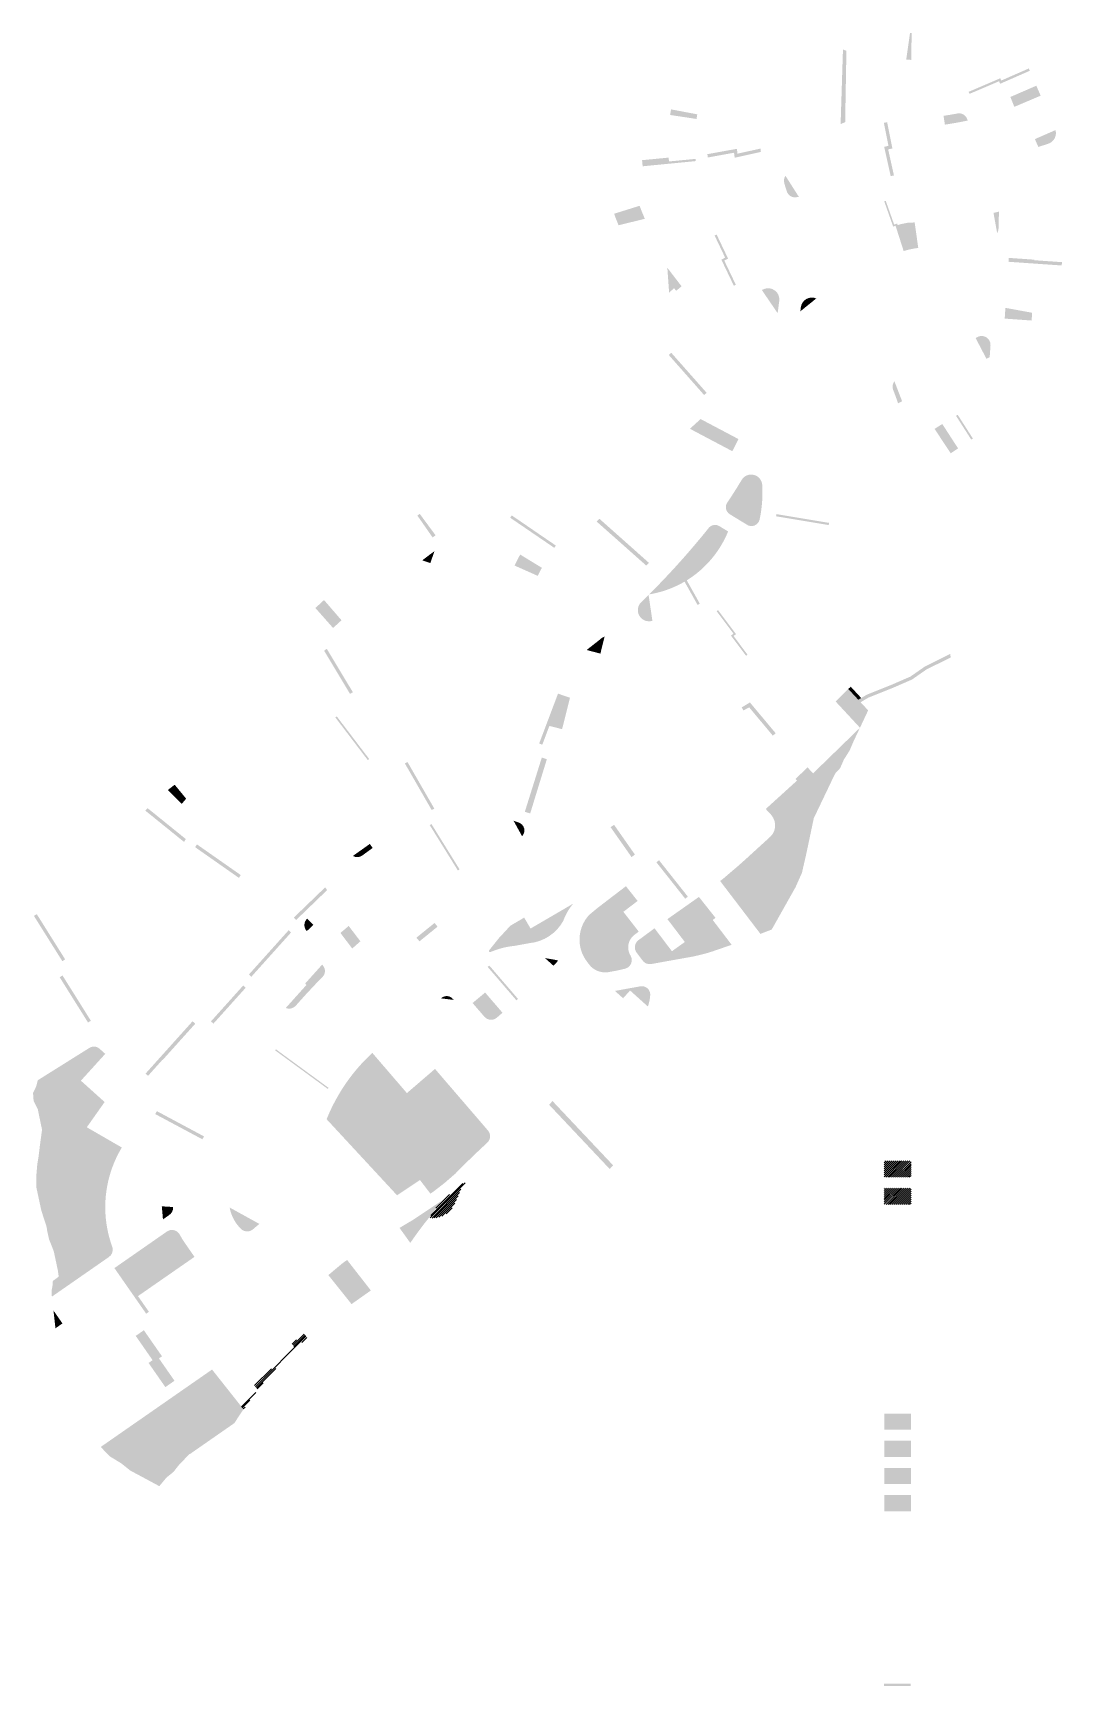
# Model space of a CAD drawing. Header units: inches. Extents: x 175858 to 195396, y 2973160 to 2975121.
# Drawn here: x 194471 to 195396, y 2973160 to 2974646 of the extents above.
import ezdxf

# ---------------------------------------------------------------- set-up
doc = ezdxf.new("R2010")
doc.units = ezdxf.units.IN
doc.header["$MEASUREMENT"] = 0
for name, color, linetype, lineweight in [('E4-Flood Prone-hatch', 105, 'Continuous', 13), ('E5-National Imp Open Space Hatch', 116, 'Continuous', 13), ('E6-Local Open Space Hatch', 62, 'Continuous', 13), ('Proposed Amenities Hatch', 20, 'Continuous', 13), ('Proposed Institutional Hatch', 145, 'Continuous', 13)]:
    doc.layers.add(name, color=color, linetype=linetype, lineweight=lineweight)
doc.layers.add('Off Street Footpath Hatch', color=22, linetype='Continuous')
doc.layers.add('Proposed Service Plots Hatch', color=11, linetype='Continuous')
pattern_1 = [(45, (18562.11976732544, -424.8830099697225), (-0.8838834764831843, 0.8838834764831844), [])]

msp = doc.modelspace()

# ---------------------------------------------------------------- hatches: boundary and pattern name
at = {"layer": 'E4-Flood Prone-hatch'}
h = msp.add_hatch(dxfattribs=at)
h.set_pattern_fill('ANSI31', color=256, scale=10, style=0)
h.set_pattern_definition(pattern_1)
h.paths.add_polyline_path([(195235.9000868241, 2973632.291364224), (195260.0018654798, 2973632.291364224), (195260.0018654798, 2973617.670959701), (195235.9000868241, 2973617.670959701)])
at = {"layer": 'E5-National Imp Open Space Hatch'}
h = msp.add_hatch(dxfattribs=at)
h.set_pattern_fill('ANSI31', color=256, scale=10, style=0)
h.set_pattern_definition(pattern_1)
h.paths.add_polyline_path([(194826.5458054784, 2973581.197270018, 0.2681611104495163), (194846.8883287317, 2973589.485068683, 0.03464958666074436), (194849.1732407637, 2973593.253112172, 0.03595007971191314), (194855.8277073422, 2973608.820039427, -0.0242236858083002), (194885.0119392154, 2973639.283268447, 0.01374867086365533), (194858.3498448953, 2973613.388959993), (194847.55573229, 2973603.975321235), (194837.4561196077, 2973596.153895786)])
h = msp.add_hatch(dxfattribs=at)
h.set_pattern_fill('ANSI31', color=256, scale=10, style=0)
h.set_pattern_definition(pattern_1)
h.paths.add_polyline_path([(195235.9000868241, 2973607.849511949), (195260.0018654798, 2973607.849511949), (195260.0018654798, 2973593.229107424), (195235.9000868241, 2973593.229107424)])
h = msp.add_hatch(dxfattribs=at)
h.set_pattern_fill('ANSI31', color=256, scale=10, style=0)
h.set_pattern_definition(pattern_1)
edge = h.paths.add_edge_path()
edge.add_line((194705.1850694462, 2973465.578311676), (194695.3643464512, 2973455.467001105))
edge.add_line((194695.3643464512, 2973455.467001105), (194682.3589131995, 2973442.985913435))
edge.add_line((194682.3589131995, 2973442.985913435), (194669.5222655513, 2973430.666953747))
edge.add_line((194669.5222655513, 2973430.666953747), (194672.7063615695, 2973426.718150642))
edge.add_arc((194942.0363691189, 2973215.848668594), 342.0593390420581, 131.1549937148149, 141.9411547579523, ccw=False)
edge.add_line((194716.9277238342, 2973473.396119065), (194714.1191152828, 2973476.87835585))
edge.add_line((194714.1191152828, 2973476.87835585), (194703.1843518956, 2973468.058889558))
edge.add_line((194703.1843518956, 2973468.058889558), (194705.1850694462, 2973465.578311676))
h = msp.add_hatch(dxfattribs=at)
h.set_pattern_fill('ANSI31', color=256, scale=10, style=0)
h.set_pattern_definition(pattern_1)
h.paths.add_polyline_path([(194672.7063594346, 2973426.71815329), (194657.4515162228, 2973412.078521221), (194659.8026164611, 2973409.109552021, -0.01594738107242856)])
at = {"layer": 'E6-Local Open Space Hatch'}
for points in [[(195376.5249005406, 2974589.825765193), (195372.6353243227, 2974598.784364263), (195349.3265955965, 2974588.664358196), (195352.8836099839, 2974579.795574471)], [(195263.2563936489, 2974475.908040239), (195256.8270572713, 2974475.538893188), (195250.9589019353, 2974474.422633545), (195247.9853092878, 2974473.469105466), (195255.2798211963, 2974450.72105275, -0.04396034208292505), (195266.4815043767, 2974452.932388777)], [(195368.8897203517, 2974394.692233803), (195344.8458314977, 2974399.109055371), (195344.1949133495, 2974389.451161827), (195368.3946691654, 2974387.730347024)], [(194732.1929855275, 2974136.49624499, -0.01289185524928128), (194724.3948324703, 2974129.375357167), (194740.3044758101, 2974111.404854816, 0.01122632180981461), (194747.9066818457, 2974118.315643948)], [(194754.4026049948, 2973843.520587023), (194746.9447166437, 2973837.236871218), (194757.5766387584, 2973823.26072348), (194764.9013664844, 2973829.719483688)], [(194566.6937835336, 2973477.68023166), (194564.8461338078, 2973476.395739525), (194562.9075373165, 2973475.048020794), (194578.0635203618, 2973453.237331255), (194581.8531714417, 2973455.87454214)], [(194580.2019815379, 2973454.72548216), (194577.7376228387, 2973453.010539684), (194577.4016648345, 2973452.776747203), (194574.4449675707, 2973450.725552762), (194589.5394045803, 2973429.013290439), (194592.8301485965, 2973431.301026559), (194595.0993876663, 2973432.87860911), (194595.2953097411, 2973433.014814788)], [(194626.8794571272, 2973379.461725476), (194598.5645581125, 2973421.890584149), (194531.4459407941, 2973375.229498066), (194539.3505976683, 2973366.944055796), (194549.8355976656, 2973360.532055797), (194558.0335976632, 2973354.009055794), (194584.0975976661, 2973339.999055795), (194590.5515976627, 2973347.718055787), (194596.8385976681, 2973352.784055798), (194602.3375976715, 2973359.7580558), (194611.4535976669, 2973369.012055795), (194611.870248812, 2973369.027273914)], [(195235.9000868241, 2973331.956586625), (195260.0018654798, 2973331.956586625), (195260.0018654798, 2973317.336182102), (195235.9000868241, 2973317.336182102)]]:
    msp.add_hatch(color=256, dxfattribs=at).paths.add_polyline_path(points)
h = msp.add_hatch(color=256, dxfattribs=at)
edge = h.paths.add_edge_path()
edge.add_line((195067.7950204177, 2974573.056146062), (195044.2120038671, 2974577.517384368))
edge.add_arc((195212.4995078087, 2974547.362003534), 170.9679238224466, 169.8410045210261, 171.5520684587943)
edge.add_line((195043.3866237223, 2974572.478998023), (195067.1177862534, 2974568.896474359))
edge.add_arc((195212.4977074034, 2974547.362204727), 146.9661397810549, 169.9312936378969, 171.5743793826989, ccw=False)
h = msp.add_hatch(color=256, dxfattribs=at)
edge = h.paths.add_edge_path()
edge.add_arc((195164.5751417769, 2974544.402972096), 157.9655002061562, 199.8179947243938, 202.9013283643211, ccw=False)
edge.add_line((195015.9652531959, 2974490.847390955), (194993.0322172285, 2974483.703564363))
edge.add_arc((195164.5379777703, 2974544.386074486), 181.9246902812248, 199.4848993227571, 202.9021412481114)
edge.add_arc((194627.0998094733, 2974317.443682519), 401.4642350312261, 22.852614716299797, 22.88846240234392, ccw=False)
edge.add_line((194997.0518751166, 2974473.357123682), (195020.5946313521, 2974479.139372781))
edge.add_arc((194891.7457745138, 2974429.236780643), 138.1748769155284, 21.17116525071425, 22.86737085833493)
h = msp.add_hatch(color=256, dxfattribs=at)
edge = h.paths.add_edge_path()
edge.add_line((195330.6576763528, 2974354.30812418), (195330.4722909132, 2974354.676793185))
edge.add_line((195330.4722909132, 2974354.676793185), (195327.7860285708, 2974353.326004487))
edge.add_line((195327.7860285708, 2974353.326004487), (195318.0496388669, 2974372.023733407))
edge.add_line((195318.0496388669, 2974372.023733407), (195319.7655563047, 2974372.917268557))
edge.add_arc((195323.4604726475, 2974365.821664762), 7.999999999115426, 89.99999999874939, 117.50748864146729, ccw=False)
edge.add_arc((195323.460472649, 2974365.821664762), 7.999999999068677, 88.1685417430748, 90.00000000979668, ccw=False)
edge.add_arc((195323.4604726478, 2974365.821664761), 8.00000000003727, -4.090174638594988, 88.16854173474633, ccw=False)
edge.add_line((195331.4400968798, 2974365.251053583), (195330.6576763528, 2974354.30812418))
h = msp.add_hatch(color=256, dxfattribs=at)
edge = h.paths.add_edge_path()
edge.add_line((195288.103197044, 2974294.661361308), (195286.3510168459, 2974293.602073409))
edge.add_arc((195356.1944244782, 2974178.073295995), 135.0000000017031, 121.1552361339351, 123.7576730670724)
edge.add_line((195281.1774113549, 2974290.311648364), (195295.6257103068, 2974268.401541921))
edge.add_line((195295.6257103068, 2974268.401541921), (195302.2672575056, 2974272.815604926))
edge.add_line((195302.2672575056, 2974272.815604926), (195288.103197044, 2974294.661361308))
h = msp.add_hatch(color=256, dxfattribs=at)
edge = h.paths.add_edge_path()
edge.add_arc((195046.6731115014, 2974101.017431933), 157.7803385457555, 151.0689949099246, 155.0918325276942)
edge.add_line((194903.5688710207, 2974167.469005188), (194924.4027381764, 2974158.183112187))
edge.add_arc((195045.4561731436, 2974101.388511773), 133.7144747346072, 151.3759835685404, 154.8654544887455, ccw=False)
edge.add_line((194928.0839810485, 2974165.445746152), (194908.5833055935, 2974177.344627191))
h = msp.add_hatch(color=256, dxfattribs=at)
edge = h.paths.add_edge_path()
edge.add_arc((195009.6254428669, 2974233.55350642), 193.2017278004051, 250.5884468075663, 253.0671756693743, ccw=False)
edge.add_line((194945.4145940461, 2974051.334203056), (194934.8194060199, 2974023.29500755))
edge.add_line((194934.8194060199, 2974023.29500755), (194946.2441020951, 2974020.426714058))
edge.add_line((194946.2441020951, 2974020.426714058), (194953.3553822009, 2974048.727675169))
h.paths.add_polyline_path([(194957.4399012567, 2974037.093614451), (194971.9201195377, 2974037.093614451), (194971.9201195377, 2974030.682518499), (194957.4399012567, 2974030.682518499)], flags=9)
h = msp.add_hatch(color=256, dxfattribs=at)
edge = h.paths.add_edge_path()
edge.add_line((195165.7446239695, 2973908.057169065), (195167.1358196009, 2973914.656940372))
edge.add_line((195167.1358196009, 2973914.656940372), (195169.7641213472, 2973927.125489059))
edge.add_line((195169.7641213472, 2973927.125489059), (195154.0525034383, 2973912.798244478))
edge.add_line((195154.0525034383, 2973912.798244478), (195137.4735839162, 2973930.806018087))
edge.add_arc((195123.8161227813, 2973933.883964699), 14.00000000006974, 312.3613293563007, 347.2995815222062, ccw=False)
edge.add_line((195133.2493763778, 2973923.539220789), (195125.3843893284, 2973916.367229097))
edge.add_line((195125.3843893284, 2973916.367229097), (195140.1449121027, 2973900.118612736))
edge.add_line((195140.1449121027, 2973900.118612736), (195157.4269116177, 2973881.257449306))
edge.add_line((195157.4269116177, 2973881.257449306), (195161.8881665992, 2973891.239615381))
edge.add_line((195161.8881665992, 2973891.239615381), (195165.7446239695, 2973908.057169065))
h = msp.add_hatch(color=256, dxfattribs=at)
edge = h.paths.add_edge_path()
edge.add_line((194775.9325172264, 2973913.645879705), (194773.3716492547, 2973917.253755625))
edge.add_line((194773.3716492547, 2973917.253755625), (194758.170052071, 2973906.463671873))
edge.add_arc((194762.1130688139, 2973912.843532292), 7.499999999892975, 238.2822256146858, 306.6207496519034)
edge.add_arc((195167.688569346, 2973367.148633237), 672.4076477624197, 125.63481197532741, 126.62074948175231, ccw=False)
h = msp.add_hatch(color=256, dxfattribs=at)
edge = h.paths.add_edge_path()
edge.add_arc((194994.5275428783, 2973831.26907683), 50.10450716172711, 139.8274923895705, 160.2646037508704, ccw=False)
edge.add_line((194956.2424057448, 2973863.591049427), (194945.7960797501, 2973857.486835591))
edge.add_line((194945.7960797501, 2973857.486835591), (194933.5239021207, 2973850.321212544))
edge.add_line((194933.5239021207, 2973850.321212544), (194917.9016339712, 2973841.199499341))
edge.add_line((194917.9016339712, 2973841.199499341), (194912.1631204154, 2973851.018627637))
edge.add_line((194912.1631204154, 2973851.018627637), (194900.0479583303, 2973843.919517667))
edge.add_arc((194901.0590918525, 2973842.19394269), 2.000000000039577, 120.3689824563593, 128.8288092123115)
edge.add_arc((194901.0590821668, 2973842.193934891), 2.000000002375369, 128.8284529776137, 137.2061035641847)
edge.add_line((194899.5914776863, 2973843.552661169), (194889.7404946965, 2973832.940855109))
edge.add_line((194889.7404946965, 2973832.940855109), (194880.7144923312, 2973821.678805576))
edge.add_arc((194881.4948077967, 2973821.053419475), 1.000000000070749, 141.2894682034, 291.250544513005)
edge.add_arc((194913.1096921494, 2973739.758166401), 86.22625226987697, 109.66858817965439, 111.25054451201709, ccw=False)
edge.add_arc((194909.8616073087, 2973756.223483736), 69.67263267813794, 95.32883505629911, 111.7111841074246, ccw=False)
edge.add_line((194903.3909921106, 2973825.594997222), (194916.7069601751, 2973828.038682654))
edge.add_arc((194913.047900106, 2973867.006135602), 39.1388695524311, 275.3643680784139, 331.2624027870278)
edge = h.paths.add_edge_path(flags=17)
edge.add_arc((194901.0590918535, 2973842.19394269), 2.000000000673534, 120.368982539626, 128.8288092343952)
h = msp.add_hatch(color=256, dxfattribs=at)
edge = h.paths.add_edge_path()
edge.add_arc((195019.6894315826, 2973824.328024333), 14.00000000003362, 155.5096574240113, 211.4208873346183, ccw=False)
edge.add_line((195006.9489953972, 2973830.131582363), (194986.9156962879, 2973815.531181357))
edge.add_line((194986.9156962879, 2973815.531181357), (194965.0750997475, 2973845.255051262))
edge.add_arc((194994.5275312366, 2973831.269078701), 32.60449584156558, 154.5985238898081, 179.9999999991817)
edge.add_arc((194994.5275312366, 2973831.269077483), 32.60449584145683, 179.9999978576771, 180.0008559144414)
edge.add_arc((194994.5275312366, 2973831.269078702), 32.60449584144597, 180.0008580567642, 187.1240013663727)
edge.add_arc((194994.5275428793, 2973831.269076828), 32.60450716189408, 187.1239955615785, 217.1222099079312)
edge.add_line((194968.5303376669, 2973811.59169874), (194969.9501878746, 2973809.715832108))
edge.add_line((194969.9501878746, 2973809.715832108), (194972.2757280302, 2973806.834805145))
edge.add_arc((194985.0848757127, 2973820.518457132), 18.74344141399965, 226.89059744432, 276.7552925660603)
edge.add_line((194987.2896504077, 2973801.90514027), (194995.608716994, 2973803.405110032))
edge.add_line((194995.608716994, 2973803.405110032), (195002.7685881858, 2973805.076548839))
edge.add_arc((195000.9154938707, 2973812.85896758), 7.999999999966204, 283.3934555501839, 391.4208873278922)
h = msp.add_hatch(color=256, dxfattribs=at)
edge = h.paths.add_edge_path()
edge.add_line((195056.6046485077, 2973829.118135228), (195045.0109999515, 2973820.795161813))
edge.add_line((195045.0109999515, 2973820.795161813), (195043.0200363597, 2973823.419876653))
edge.add_line((195043.0200363597, 2973823.419876653), (195023.4426879784, 2973809.365478736))
edge.add_arc((195025.0822625975, 2973817.195663604), 8.000000000002895, 258.1736136063196, 269.9999999941637)
edge.add_arc((195025.0822625957, 2973817.195663604), 8, 270.000000007087, 280.1954155028358)
edge.add_line((195026.4983105139, 2973809.321985411), (195039.2171326553, 2973811.609412094))
edge.add_line((195039.2171326553, 2973811.609412094), (195043.6785042963, 2973812.41362633))
edge.add_line((195043.6785042963, 2973812.41362633), (195064.7447126631, 2973816.165641726))
edge.add_line((195064.7447126631, 2973816.165641726), (195066.192403505, 2973816.523027316))
edge.add_line((195066.192403505, 2973816.523027316), (195056.6046485077, 2973829.118135228))
h = msp.add_hatch(color=256, dxfattribs=at)
edge = h.paths.add_edge_path()
edge.add_line((194877.0607953374, 2973783.65884918), (194865.7770055106, 2973774.260433435))
edge.add_line((194865.7770055106, 2973774.260433435), (194866.1000375065, 2973773.885035597))
edge.add_line((194866.1000375065, 2973773.885035597), (194875.7988936627, 2973762.613924119))
edge.add_line((194875.7988936627, 2973762.613924119), (194876.3625191819, 2973761.958930792))
edge.add_arc((194882.426484369, 2973767.177007661), 8.000000000006867, 220.7121841184857, 311.5370992014314)
edge.add_line((194887.7313232531, 2973761.18879554), (194892.6482258632, 2973765.54458248))
edge.add_line((194892.6482258632, 2973765.54458248), (194877.0607953374, 2973783.65884918))
h = msp.add_hatch(color=256, dxfattribs=at)
edge = h.paths.add_edge_path()
edge.add_line((194534.9458023377, 2973685.264969189), (194533.0172382962, 2973686.997986889))
edge.add_line((194533.0172382962, 2973686.997986889), (194513.6089840318, 2973704.438345329))
edge.add_line((194513.6089840318, 2973704.438345329), (194535.5069471794, 2973728.565488911))
edge.add_line((194535.5069471794, 2973728.565488911), (194530.3502743796, 2973733.199299394))
edge.add_arc((194525.3373407785, 2973727.620724602), 7.499999999944738, 48.05698614020799, 122.0667437321981)
edge.add_line((194521.3555398243, 2973733.976451245), (194474.8257394235, 2973704.825983637))
edge.add_line((194474.8257394235, 2973704.825983637), (194473.5305976674, 2973699.568055797))
edge.add_line((194473.5305976674, 2973699.568055797), (194470.5885976672, 2973693.379055796))
edge.add_line((194470.5885976672, 2973693.379055796), (194471.0915976677, 2973686.265055797))
edge.add_line((194471.0915976677, 2973686.265055797), (194474.8945976676, 2973678.580055797))
edge.add_line((194474.8945976676, 2973678.580055797), (194476.7365976605, 2973669.656055806))
edge.add_line((194476.7365976605, 2973669.656055806), (194478.6775976673, 2973660.380055796))
edge.add_line((194478.6775976673, 2973660.380055796), (194476.8375977276, 2973646.823056247))
edge.add_line((194476.8375977276, 2973646.823056247), (194475.8055954679, 2973638.360475103))
edge.add_line((194475.8055954679, 2973638.360475103), (194543.2180235755, 2973630.038674538))
edge.add_arc((194640.419691735, 2973590.282233219), 105.0178028685363, 150.0243210948118, 157.7549541627223, ccw=False)
edge.add_line((194549.4493256501, 2973642.752523991), (194550.3969498859, 2973644.39421473))
edge.add_line((194550.3969498859, 2973644.39421473), (194518.914781395, 2973662.566495993))
edge.add_line((194518.914781395, 2973662.566495993), (194534.9458023377, 2973685.264969189))
h = msp.add_hatch(color=256, dxfattribs=at)
edge = h.paths.add_edge_path()
edge.add_line((194826.5458054785, 2973581.197270018), (194837.4561196052, 2973596.153895784))
edge.add_line((194837.4561196052, 2973596.153895784), (194812.2209592531, 2973579.348079336))
edge.add_line((194812.2209592531, 2973579.348079336), (194800.1049198304, 2973572.111412719))
edge.add_line((194800.1049198304, 2973572.111412719), (194809.7705976497, 2973558.631022695))
edge.add_arc((195079.2932469751, 2973375.792607422), 325.687495306923, 140.8996738993283, 145.8478684714799, ccw=False)
h = msp.add_hatch(color=256, dxfattribs=at)
edge = h.paths.add_edge_path()
edge.add_arc((194682.4968641384, 2973596.780652242), 35.71895385968831, 190.221015512631, 225.6629337792543)
edge.add_arc((194663.1246358489, 2973576.954982664), 8.000000000004784, 225.6635081015988, 269.9998542902704)
edge.add_arc((194663.1246358489, 2973576.954982664), 8.000000000025869, 269.9998542908958, 309.9938404606635)
edge.add_arc((195728.4858820958, 2972316.656187958), 1642.256896187374, 129.9451722492567, 130.209696485015, ccw=False)
edge.add_line((194674.0678317733, 2973575.707532514), (194647.3447490425, 2973590.442476707))
at = {"layer": 'Off Street Footpath Hatch'}
for points in [[(195260.4928955129, 2974646.021721834, -0.006344344852656667), (195259.0911283826, 2974646.113079578), (195255.6600775348, 2974622.323275424, 0.01156880991178141), (195259.3212098739, 2974622.050234064, 0.002898437775364688), (195260.2406346345, 2974622.008280593)], [(195201.883879279, 2974630.101529269, 0.002896317922459273), (195198.7901865073, 2974631.343038728), (195196.6745700665, 2974564.300076249, -0.005771439487164475), (195200.7587331052, 2974566.024915119), (195201.26609768, 2974594.919120022)], [(195339.1532137414, 2974602.822186287), (195340.0792412264, 2974600.513301194), (195366.798781253, 2974612.227281015), (195365.9012342044, 2974614.294540713), (195341.0725185419, 2974603.409507738), (195340.2478806291, 2974605.465595935), (195311.7883573263, 2974593.293890454), (195312.5848751915, 2974591.459311774)], [(195238.4734232295, 2974565.99751501, 0.004098216829369477), (195235.5369663527, 2974565.382761929), (195239.6767786993, 2974544.700352521, 0.006126293793785045), (195235.8514790993, 2974543.825458767), (195241.7024514953, 2974517.464248176, -0.005634406318102136), (195244.6239561522, 2974518.146832753), (195239.4241923701, 2974541.574061392, -0.006143547275947877), (195243.2038959379, 2974542.364179714)], [(195347.8234380368, 2974444.013516166), (195347.5812113867, 2974440.527241112), (195374.5163480041, 2974438.654201189), (195395.4656600797, 2974437.198641427), (195395.6735915153, 2974440.191318643), (195370.733732382, 2974441.924358301), (195370.768122205, 2974442.419317803)], [(195044.4189494726, 2974358.714674751, 0.0004756751927232057), (195042.1692218691, 2974356.730032896), (195073.957601964, 2974320.764787298, -0.0004906071329060201), (195076.2073715737, 2974322.749346679), (195060.3131600643, 2974340.732011234)], [(195138.9554810498, 2974213.710687848, -0.003802746396456872), (195138.6438397247, 2974211.746314729), (195185.9872420436, 2974203.851874739, 0.002811901938174388), (195186.306283999, 2974205.838115262)], [(195058.3385709071, 2974154.198225085, -0.006195871470261998), (195056.3657782697, 2974153.013727421), (195068.0869130081, 2974132.066980437, 0.004922381402495848), (195070.0667643291, 2974133.238863583)], [(195086.4923535525, 2974127.366666223, -0.003025549772663889), (195085.2054129276, 2974126.443150117), (195100.3902863169, 2974106.177327676, -0.004596028455333218), (195098.0657172717, 2974104.533966277), (195111.6752436922, 2974086.370611281, 0.002280484106040272), (195113.0104015784, 2974087.308218989), (195100.386653783, 2974104.207758217), (195102.6485248877, 2974105.841125435)], [(194755.5801626334, 2974052.149094258, -0.0009267864481651484), (194758.1138575888, 2974053.666575062), (194734.6533899498, 2974092.679938261, -0.003061617809359667), (194732.2979997364, 2974090.925642692)], [(195214.6418605824, 2974044.609516201), (195212.553531957, 2974046.86068761), (195220.2788784193, 2974051.417901787), (195242.6368908886, 2974060.378373201), (195259.4045052545, 2974067.660173848), (195272.307647339, 2974076.63860029), (195295.1813313504, 2974087.986638976), (195295.6571854106, 2974084.88081951), (195273.8396568864, 2974074.049810988), (195260.8731355155, 2974065.027283174), (195243.7926437602, 2974057.609606861), (195221.6066562293, 2974048.718078273)], [(195215.1982989934, 2974048.420846742), (195212.5535319622, 2974046.860687613), (195203.5699048387, 2974056.544835439), (195205.7692815399, 2974058.585116026)], [(194925.6376240108, 2974007.483387318, 0.003113914314405026), (194928.456252916, 2974006.455505177), (194934.831704784, 2974023.327555103), (194945.4272667219, 2974051.367740132, -0.003880667447069091), (194942.6065843392, 2974052.38632775, -1.518418997611358e-06), (194942.6058004556, 2974052.386613441), (194942.6053022551, 2974052.386795015)], [(195115.1149619058, 2974044.422006327), (195107.7485476526, 2974039.981236046), (195107.8022882997, 2974039.884865865), (195109.2646744331, 2974037.262908657, 0.006674207013087942), (195114.4596191149, 2974039.9942891), (195135.7559237948, 2974014.567022324), (195138.2481593608, 2974016.798266414)], [(194743.6904984397, 2974031.848283046), (194742.3695198238, 2974031.003858587), (194771.5357307781, 2973992.663819123), (194772.861897659, 2973993.501661549)], [(194912.761439365, 2973946.195974358, 0.0042539484053354), (194917.5556102761, 2973944.627517093), (194921.8439699987, 2973958.577847262), (194932.5522111407, 2973993.412494803, -0.004733334506422011), (194928.0268243907, 2973994.913013081)], [(194828.7977819478, 2973935.118975412, 0.0006240753038611325), (194827.2565733928, 2973934.188549263), (194852.5460294332, 2973893.429932156, -0.0008241140840644718), (194854.0976198284, 2973894.343344562)], [(194657.3103081296, 2973889.282735927), (194655.7235329632, 2973886.731534346), (194616.3363506317, 2973914.295929688), (194617.9407548635, 2973916.834793904)], [(195033.4063398612, 2973902.603303704), (195031.0545188913, 2973900.740795142), (195056.9219256113, 2973868.08059789), (195059.3826844823, 2973869.805561418)], [(194486.6841590662, 2973833.79933648), (194486.6826240723, 2973833.801776112), (194473.9420408522, 2973854.137438763), (194471.4001006612, 2973852.544938414), (194484.1418637494, 2973832.206613103), (194496.9227122095, 2973811.892774543), (194499.4650075611, 2973813.485497867)], [(195043.4177404754, 2973851.394253132), (195040.9694338315, 2973849.657585411), (195066.1924035074, 2973816.523027319), (195069.3662730803, 2973817.306547677)], [(194702.5645980063, 2973837.646014194), (194700.4897963713, 2973839.795892711), (194664.6508387541, 2973799.864714527), (194666.8358194693, 2973797.837595731)], [(194520.0209905892, 2973756.741369715), (194522.5632812472, 2973758.334090098), (194497.0797551409, 2973799.010740614), (194494.5433593665, 2973797.42171094)], [(194520.0150963614, 2973756.737677184), (194522.5632810071, 2973758.334090092), (194509.8215179541, 2973778.672415351), (194497.0796752918, 2973799.010690733), (194494.543358232, 2973797.421712752)], [(194661.7616627558, 2973787.979332157), (194659.5302328392, 2973789.984505597), (194630.5579897988, 2973757.743140052), (194632.7894197155, 2973755.737966612)], [(194616.4209808295, 2973755.657999465), (194616.2293718447, 2973755.830180202), (194613.9979412875, 2973757.835354513), (194597.9882985104, 2973740.01924196), (194597.9882992974, 2973740.019241252), (194594.6896956446, 2973736.348435179), (194571.7329358698, 2973710.801318253), (194573.964365828, 2973708.796144858), (194586.7271969722, 2973722.999087379), (194586.8335457972, 2973723.117436218), (194587.025063497, 2973722.945337497)], [(194688.97360345, 2973732.631036406), (194688.2923854778, 2973731.667643414), (194735.6421371295, 2973697.000350297), (194736.2426062869, 2973698.028787447)], [(194581.9492282049, 2973677.044548725), (194580.4465816362, 2973674.442483496), (194622.7822617635, 2973651.78699395), (194624.3136006568, 2973654.373704787)], [(194546.2143243905, 2973537.712773102), (194543.7522243066, 2973535.998695164), (194572.3057004102, 2973494.984506543), (194574.7689347424, 2973496.696955247), (194564.9388895085, 2973510.816823802)], [(194752.9730440243, 2973543.282704826, 0.007595518763328207), (194751.3151405584, 2973542.156509624), (194772.6825987503, 2973514.721988759), (194773.3895415831, 2973515.220752623, 0.002898062718148328), (194774.3145876332, 2973515.881456715)], [(194570.2276611069, 2973480.136995208), (194566.6937834859, 2973477.680231728), (194581.853709099, 2973455.873768758), (194580.2019814899, 2973454.725482229), (194595.2953096933, 2973433.014814858), (194597.758543487, 2973434.727263187), (194583.8064129367, 2973454.796399788), (194586.5273475768, 2973456.68989296), (194585.3857152328, 2973458.332049003)], [(194602.7878095596, 2973424.826602605), (194598.5645581126, 2973421.890584148), (194626.8794571274, 2973379.461725475), (194631.1027085746, 2973382.397743934)], [(194602.7878095605, 2973424.826602606), (194601.0282377093, 2973423.6033424), (194600.7347432318, 2973423.399304062), (194629.0496422459, 2973380.970445391), (194631.1027085751, 2973382.397743934)], [(195235.6328098878, 2973162.408788797), (195259.7345885435, 2973162.408788797), (195259.7345885435, 2973160.408788797), (195235.6328098878, 2973160.408788797)]]:
    msp.add_hatch(color=256, dxfattribs=at).paths.add_polyline_path(points)
h = msp.add_hatch(color=256, dxfattribs=at)
edge = h.paths.add_edge_path()
edge.add_line((195043.8006067666, 2974528.810874037), (195066.5254637036, 2974531.029330577))
edge.add_arc((195164.3442564487, 2974544.307646603), 98.71590495246785, 186.5743126528063, 187.7303097511505, ccw=False)
edge.add_line((195066.2774879982, 2974533.005486798), (195042.3858175889, 2974530.693957929))
edge.add_line((195042.3858175889, 2974530.693957929), (195018.4951993569, 2974528.382530859))
edge.add_arc((195164.3442564456, 2974544.307646607), 146.715904949815, 186.2313842878014, 187.0252103007838)
edge.add_line((195018.7298310238, 2974526.363403121), (195043.8006067666, 2974528.810874037))
h = msp.add_hatch(color=256, dxfattribs=at)
edge = h.paths.add_edge_path()
edge.add_arc((195164.3442564488, 2974544.307646603), 39.71590495115114, 183.6281756355374, 187.280386237568, ccw=False)
edge.add_arc((195212.4951588515, 2974547.362510551), 87.96361572214725, 183.3074027788689, 183.6292761153382, ccw=False)
edge.add_line((195124.6780578923, 2974542.287624341), (195103.9800418572, 2974537.693253059))
edge.add_line((195103.9800418572, 2974537.693253059), (195103.3703572325, 2974542.043128617))
edge.add_line((195103.3703572325, 2974542.043128617), (195076.9118458104, 2974537.261118992))
edge.add_arc((195164.3442564501, 2974544.307646603), 87.71590495252153, 184.6077368619217, 186.5739072416775)
edge.add_line((195077.2050830911, 2974534.265512968), (195100.8893797696, 2974538.546121686))
edge.add_arc((195164.9778984098, 2974544.418312092), 64.35697974309548, 185.2351794507107, 189.2613508664339)
edge.add_line((195101.4598439163, 2974534.060822289), (195124.9485458166, 2974539.274646516))
h = msp.add_hatch(color=256, dxfattribs=at)
edge = h.paths.add_edge_path()
edge.add_line((195247.9853092879, 2974473.469105465), (195247.5268886501, 2974474.898697598))
edge.add_line((195247.5268886501, 2974474.898697598), (195244.7781102648, 2974474.014071196))
edge.add_line((195244.7781102648, 2974474.014071196), (195237.2372424458, 2974495.354382901))
edge.add_arc((195273.4321039741, 2974388.246484192), 113.058259171067, 108.6716005587638, 109.391225777923)
edge.add_line((195235.8948756932, 2974494.891345577), (195243.924795377, 2974472.167039418))
edge.add_line((195243.924795377, 2974472.167039418), (195246.0808291533, 2974472.858404707))
edge.add_line((195246.0808291533, 2974472.858404707), (195253.3679116939, 2974450.133520594))
edge.add_arc((195273.4321039816, 2974388.246484194), 65.0582591717822, 106.20147387668459, 107.96304194537771, ccw=False)
edge.add_line((195255.2798211964, 2974450.72105275), (195247.9853092879, 2974473.469105465))
h = msp.add_hatch(color=256, dxfattribs=at)
edge = h.paths.add_edge_path()
edge.add_arc((195194.582249887, 2974241.669839532), 248.6602554190447, 116.0984909306635, 116.5593776919064)
edge.add_line((195083.4000266589, 2974464.089343765), (195092.8688321475, 2974444.226626726))
edge.add_arc((195194.5822499094, 2974241.669839543), 226.6602554192583, 116.6634083082179, 117.6391681767989)
edge.add_line((195089.4341612913, 2974442.465135421), (195100.6702223332, 2974418.989633011))
edge.add_arc((195194.6624839209, 2974241.485466983), 200.853862784599, 117.3312929734827, 117.9021790649968, ccw=False)
edge.add_line((195102.4434821751, 2974419.917330484), (195092.0746715391, 2974441.580886615))
edge.add_arc((195194.5822499087, 2974241.669839542), 224.6602554192688, 116.16374110555, 117.1472064714169, ccw=False)
edge.add_line((195095.5210183261, 2974443.310864045), (195085.1927450054, 2974464.976487097))
h = msp.add_hatch(color=256, dxfattribs=at)
edge = h.paths.add_edge_path()
edge.add_arc((195367.9033377193, 2974185.151968676), 135.0000000000574, 119.2427271890509, 119.982658310012)
edge.add_line((195300.4387269501, 2974302.085823028), (195314.1265143998, 2974280.69742908))
edge.add_line((195314.1265143998, 2974280.69742908), (195315.5775973861, 2974281.661838657))
edge.add_line((195315.5775973861, 2974281.661838657), (195301.9544218772, 2974302.947301772))
h = msp.add_hatch(color=256, dxfattribs=at)
edge = h.paths.add_edge_path()
edge.add_arc((195070.4044262789, 2973851.510001324), 441.5033176504008, 124.8276968726813, 125.1661772698321)
edge.add_line((194816.1206609347, 2974212.432356102), (194829.8287436839, 2974192.736739905))
edge.add_arc((194918.523083611, 2974067.925438919), 153.1161219105091, 124.1658210414854, 125.39864728901449, ccw=False)
edge.add_line((194832.5346167749, 2974194.616126659), (194818.257269693, 2974213.928255448))
h = msp.add_hatch(color=256, dxfattribs=at)
edge = h.paths.add_edge_path()
edge.add_arc((195116.3925465962, 2974060.769712894), 263.4553872282851, 144.8319809769581, 145.3757058020441)
edge.add_line((194899.5962884641, 2974210.463144679), (194939.2403512678, 2974183.399740112))
edge.add_arc((195116.3925466007, 2974060.769712898), 215.4553872287472, 144.6482769149924, 145.3078638340777, ccw=False)
edge.add_line((194940.6637709213, 2974185.430938963), (194920.425888924, 2974199.246525695))
edge.add_arc((195114.6972945887, 2974061.96725098), 237.8801764021325, 144.7487858092633, 144.7535760331037, ccw=False)
edge.add_line((194920.4373668612, 2974199.26276731), (194901.0265879762, 2974212.513724068))
h = msp.add_hatch(color=256, dxfattribs=at)
edge = h.paths.add_edge_path()
edge.add_line((194991.7431379057, 2974198.911947911), (194979.7229630991, 2974209.600341379))
edge.add_arc((196106.0190874246, 2973156.570203233), 1541.886971057167, 136.9254810316472, 137.056050800453)
edge.add_line((194977.326168463, 2974207.030924155), (195021.9009031682, 2974167.47856174))
edge.add_arc((194520.1620649612, 2974647.799627675), 694.5863431896444, 316.2493672233955, 316.5341405401098)
edge.add_line((195024.2820032044, 2974169.978242625), (194991.7431379057, 2974198.911947911))
h = msp.add_hatch(color=256, dxfattribs=at)
edge = h.paths.add_edge_path()
edge.add_arc((195167.2602630371, 2973367.727240492), 719.6879672691581, 120.0152106000681, 120.2287986228034)
edge.add_line((194804.9302654344, 2973989.553376216), (194816.9644292345, 2973968.642319964))
edge.add_line((194816.9644292345, 2973968.642319964), (194828.965310345, 2973947.789097078))
edge.add_arc((194579.8983231967, 2974493.996663703), 600.3141427003079, 294.5126676898524, 294.769635075678)
edge.add_line((194831.4124982365, 2973948.911633932), (194807.2508299633, 2973990.899751382))
h = msp.add_hatch(color=256, dxfattribs=at)
edge = h.paths.add_edge_path()
edge.add_line((194592.3771639206, 2973934.211337141), (194573.5792191385, 2973949.400633025))
edge.add_arc((194743.8809932857, 2973777.017470831), 242.3193118294384, 134.6520031331793, 135.3653257643903)
edge.add_line((194571.4463318327, 2973947.267100537), (194606.346991096, 2973919.066334643))
edge.add_arc((194846.0100486369, 2973770.581374806), 281.9329077061763, 147.6053561849779, 148.219419103102, ccw=False)
edge.add_line((194607.9521003575, 2973921.626327415), (194592.3771639206, 2973934.211337141))
h = msp.add_hatch(color=256, dxfattribs=at)
edge = h.paths.add_edge_path()
edge.add_arc((195946.0852948941, 2972532.893471483), 1694.884460728208, 124.2172121388817, 124.3448151604022)
edge.add_line((194989.8788922527, 2973932.28714403), (195008.7348267629, 2973905.38803494))
edge.add_line((195008.7348267629, 2973905.38803494), (195011.6986582933, 2973907.735221076))
edge.add_line((195011.6986582933, 2973907.735221076), (194992.9978406977, 2973934.413232268))
h = msp.add_hatch(color=256, dxfattribs=at)
h.paths.add_polyline_path([(194725.8194448922, 2973898.878726669), (194744.5111229277, 2973898.878726669), (194744.5111229277, 2973889.26208274), (194725.8194448922, 2973889.26208274)], flags=9)
h.paths.add_polyline_path([(194735.0027868024, 2973875.807743305), (194733.1865361193, 2973878.195255029), (194704.9883046937, 2973850.98186711), (194707.0716341528, 2973848.823224396), (194735.015416893, 2973875.791050434), (194735.0027433569, 2973875.807710255)])
h = msp.add_hatch(color=256, dxfattribs=at)
edge = h.paths.add_edge_path()
edge.add_arc((194916.1896112065, 2973734.345127267), 81.42994123587114, 115.6382692402604, 117.0160368735602)
edge.add_line((194879.2008851768, 2973806.889386008), (194888.6579398, 2973795.899273856))
edge.add_line((194888.6579398, 2973795.899273856), (194889.9511874932, 2973794.396381279))
edge.add_line((194889.9511874932, 2973794.396381279), (194905.2057000781, 2973776.669000946))
edge.add_line((194905.2057000781, 2973776.669000946), (194906.6255591381, 2973777.926826053))
edge.add_line((194906.6255591381, 2973777.926826053), (194891.4835764552, 2973795.523434566))
edge.add_line((194891.4835764552, 2973795.523434566), (194880.9558521266, 2973807.757779792))
h = msp.add_hatch(color=256, dxfattribs=at)
edge = h.paths.add_edge_path()
edge.add_arc((195119.9380082846, 2973519.095146593), 247.2655716364249, 137.500665289569, 138.5469283772478)
edge.add_line((194934.6129095052, 2973682.786535123), (194989.0663602921, 2973625.048221048))
edge.add_arc((196459.4689652892, 2972294.129577297), 1983.287235139073, 137.7201318390723, 137.8505290038101, ccw=False)
edge.add_line((194992.099149997, 2973628.391201655), (194937.6327664537, 2973686.143228646))
at = {"layer": 'Proposed Amenities Hatch'}
for points in [[(195070.7889711115, 2974299.14974997, 0.002133372804524738), (195061.1964148171, 2974290.407217086), (195099.2856598591, 2974270.27902634, 0.008001173918281207), (195104.8526275521, 2974281.150144209)], [(195077.9331644143, 2974201.119301462, -0.3703840519924421), (195087.5208832821, 2974203.003363961), (195095.5198257971, 2974198.101511201, -0.08809384770167407), (195078.1799989398, 2974170.653500978, -0.04016780052543439), (195067.2955806471, 2974160.486274306, -0.04026985755641475), (195054.8924849418, 2974152.171747514, -0.008079133638587466), (195052.2506470526, 2974150.749359234, -0.03923907951642877), (195038.8442637849, 2974145.092218839, -0.03982844904989687), (195024.5030137705, 2974141.563642566, 0.02302371387755506), (195068.8480112632, 2974190.003411924, 0.008870936114075568)], [(195203.5699050325, 2974056.544835488), (195200.0339965303, 2974053.004533765), (195195.7909067162, 2974048.756172088), (195192.2549985377, 2974045.21587069), (195214.0778596119, 2974021.691316844), (195221.4266968922, 2974037.295614463)], [(194806.72495557, 2973693.287989784), (194775.6636133827, 2973729.384593722, 0.0810310075925956), (194743.7246275913, 2973688.9463797, 0.03461418828539292), (194734.5567172273, 2973669.79004253), (194754.4519179491, 2973648.306740711)], [(194756.9374808895, 2973503.613458527), (194772.6825987503, 2973514.721988759), (194751.3151405585, 2973542.156509624, 0.02249229609759298), (194746.6171846316, 2973538.533998288), (194746.5874959916, 2973538.509089469), (194744.2892518278, 2973536.580858734), (194742.7578093522, 2973535.295975911), (194736.0783943166, 2973529.691935419)], [(195235.9000868241, 2973405.282143458), (195260.0018654798, 2973405.282143458), (195260.0018654798, 2973390.661738934), (195235.9000868241, 2973390.661738934)]]:
    msp.add_hatch(color=256, dxfattribs=at).paths.add_polyline_path(points)
h = msp.add_hatch(color=256, dxfattribs=at)
edge = h.paths.add_edge_path()
edge.add_line((195097.0645552913, 2974213.579353962), (195112.0347425279, 2974204.438221273))
edge.add_arc((195116.5185427293, 2974210.45033702), 7.499999999891011, 233.2846429098753, 347.9876276448437)
edge.add_arc((195009.5069487529, 2974233.213842581), 116.9059341535727, 347.9908221402891, 363.243624189413)
edge.add_arc((195116.2416482851, 2974239.262204066), 10.00000000000665, 3.246818686303718, 149.2607308386296)
edge.add_arc((194762.8893063045, 2974449.384582838), 401.1073967297936, 325.8416773254165, 329.262029892502, ccw=False)
edge.add_arc((195101.0076171975, 2974219.959186467), 7.500000000330963, 145.8429763786651, 238.28182001369)
h = msp.add_hatch(color=256, dxfattribs=at)
edge = h.paths.add_edge_path()
edge.add_line((195166.8883508865, 2973986.082657783), (195171.8887623326, 2973980.692326605))
edge.add_line((195171.8887623326, 2973980.692326605), (195214.0778597418, 2974021.69131712))
edge.add_line((195214.0778597418, 2974021.69131712), (195211.0551743131, 2974015.317503899))
edge.add_line((195211.0551743131, 2974015.317503899), (195208.4101740263, 2974009.754503019))
edge.add_line((195208.4101740263, 2974009.754503019), (195206.5616740217, 2974005.455003014))
edge.add_line((195206.5616740217, 2974005.455003014), (195204.7131730471, 2974001.155502128))
edge.add_line((195204.7131730471, 2974001.155502128), (195199.6231730484, 2973993.081502125))
edge.add_line((195199.6231730484, 2973993.081502125), (195197.854173125, 2973989.055502565))
edge.add_line((195197.854173125, 2973989.055502565), (195196.2116641037, 2973985.339498807))
edge.add_line((195196.2116641037, 2973985.339498807), (195191.7109025564, 2973980.449369614))
edge.add_line((195191.7109025564, 2973980.449369614), (195172.5534535148, 2973940.357959032))
edge.add_line((195172.5534535148, 2973940.357959032), (195169.7641213472, 2973927.125489059))
edge.add_line((195169.7641213472, 2973927.125489059), (195154.0525034383, 2973912.798244478))
edge.add_line((195154.0525034383, 2973912.798244478), (195137.473583916, 2973930.806018087))
edge.add_arc((195123.816122781, 2973933.883964699), 14.00000000005253, 347.2995815241439, 389.3630919772045)
edge.add_arc((195117.8027435727, 2973930.212731544), 21.04249768608102, 30.04647592916462, 46.98319437472196)
edge.add_line((195132.1582058193, 2973945.598030129), (195130.6073165883, 2973947.290921468))
edge.add_line((195130.6073165883, 2973947.290921468), (195129.3539733828, 2973948.659022952))
edge.add_line((195129.3539733828, 2973948.659022952), (195157.417770193, 2973974.137922204))
edge.add_line((195157.417770193, 2973974.137922204), (195157.4316111239, 2973974.155379028))
edge.add_line((195157.4316111239, 2973974.155379028), (195156.095537129, 2973975.59429714))
edge.add_line((195156.095537129, 2973975.59429714), (195166.8883508871, 2973986.082657783))
h = msp.add_hatch(color=256, dxfattribs=at)
edge = h.paths.add_edge_path()
edge.add_line((194631.5320127064, 2973444.809668272), (194602.7878095595, 2973424.826602605))
edge.add_line((194602.7878095595, 2973424.826602605), (194631.1027085745, 2973382.397743934))
edge.add_line((194631.1027085745, 2973382.397743934), (194651.7054519589, 2973396.720839686))
edge.add_arc((194942.2264953263, 2973215.679058611), 342.3136034898582, 145.5929804072019, 148.0703924887432, ccw=False)
edge.add_line((194659.8026164611, 2973409.109552021), (194631.5320127064, 2973444.809668272))
at = {"layer": 'Proposed Institutional Hatch'}
for points in [[(195156.0796485599, 2973878.242915579), (195157.4269116185, 2973881.257449306), (195140.1449120987, 2973900.118612804), (195125.3843893286, 2973916.367229098), (195111.2075310208, 2973903.439514228), (195104.9936229145, 2973897.889353405), (195091.149881071, 2973886.057505465), (195088.3517170635, 2973883.924142663), (195102.9029174775, 2973864.838478764), (195124.5834926098, 2973836.401775351), (195134.7334591101, 2973840.309431849)], [(195001.3326360355, 2973856.222599904), (195014.1548761697, 2973866.00276039), (195003.6565379073, 2973879.257902664), (194989.6394845316, 2973868.54392885), (194987.0436028898, 2973866.552870471), (194986.5696928543, 2973866.189378395), (194977.4439319872, 2973859.167916194), (194970.6864136705, 2973853.509905172, 0.07698795400744664), (194965.0750997477, 2973845.255051262), (194986.9156962883, 2973815.531181357), (195006.9489953968, 2973830.131582362, -0.1267670669045872), (195011.3401398437, 2973835.565876773), (195014.0969655539, 2973837.663904301), (195015.1733380702, 2973838.448371748)], [(195084.2089228054, 2973850.778234271), (195069.28336007, 2973869.628828385), (195043.4177404763, 2973851.394253132), (195065.9953781313, 2973821.734777818), (195089.0093967133, 2973839.292698479), (195081.6824380415, 2973848.896362486)], [(195029.3627001699, 2973841.424531867), (195014.9131603207, 2973830.745752345, 0.4164412481346766), (195013.3081872632, 2973819.503118021), (195018.7010182804, 2973812.370757294, 0.1811918356793813), (195023.4426879825, 2973809.365478738), (195043.0200363663, 2973823.419876657)], [(194831.9845133967, 2973715.023984358), (194754.4519179493, 2973648.306740712), (194797.8764400944, 2973601.415928773), (194818.480588496, 2973615.137638135), (194827.8330424713, 2973602.961326516), (194831.0316994159, 2973605.091530605), (194840.5789619566, 2973612.48520049), (194850.472075081, 2973621.066247455, -0.01440855844913079), (194878.9043968887, 2973648.606995542, 0.4053087747900627), (194879.5677999902, 2973659.727099957)], [(194606.5249124065, 2973559.377036988, -0.03397827251186283), (194602.6243007011, 2973565.902452245, 0.455029500978348), (194590.9239373696, 2973568.838949402), (194546.2143243905, 2973537.712773102), (194564.9388895089, 2973510.816823802), (194615.7519420465, 2973546.081921714)], [(195235.9000868241, 2973356.398438902), (195260.0018654798, 2973356.398438902), (195260.0018654798, 2973341.778034379), (195235.9000868241, 2973341.778034379)]]:
    msp.add_hatch(color=256, dxfattribs=at).paths.add_polyline_path(points)
h = msp.add_hatch(color=256, dxfattribs=at)
edge = h.paths.add_edge_path()
edge.add_arc((194639.5171763552, 2973590.764334288), 104.0000000000032, 190.0051919501244, 199.9601985808901, ccw=False)
edge.add_line((194537.0988069452, 2973572.69564293), (194537.0988270637, 2973572.695528893))
edge.add_line((194537.0988270637, 2973572.695528893), (194537.0988411225, 2973572.695449204))
edge.add_line((194537.0988411225, 2973572.695449204), (194537.0987999121, 2973572.695682795))
edge.add_arc((194639.5171763551, 2973590.764334288), 104.0000000000713, 157.8125557437504, 190.0051696483468, ccw=False)
edge.add_line((194543.2180266805, 2973630.038674155), (194475.8055954672, 2973638.360475103))
edge.add_line((194475.8055954672, 2973638.360475103), (194475.5685976669, 2973636.417055796))
edge.add_line((194475.5685976669, 2973636.417055796), (194474.4235976663, 2973629.61505579))
edge.add_line((194474.4235976663, 2973629.61505579), (194473.8315976661, 2973622.494055795))
edge.add_line((194473.8315976661, 2973622.494055795), (194473.3915976666, 2973617.205055798))
edge.add_line((194473.3915976666, 2973617.205055798), (194473.5555976629, 2973611.69605586))
edge.add_line((194473.5555976629, 2973611.69605586), (194473.6815976667, 2973607.990055796))
edge.add_line((194473.6815976667, 2973607.990055796), (194478.0025976669, 2973587.834055795))
edge.add_line((194478.0025976669, 2973587.834055795), (194482.7105976667, 2973573.283055795))
edge.add_line((194482.7105976667, 2973573.283055795), (194483.431597666, 2973568.822055792))
edge.add_line((194483.431597666, 2973568.822055792), (194484.9875976667, 2973561.852055795))
edge.add_line((194484.9875976667, 2973561.852055795), (194487.3995976693, 2973555.878055798))
edge.add_line((194487.3995976693, 2973555.878055798), (194489.2195976667, 2973551.060055796))
edge.add_line((194489.2195976667, 2973551.060055796), (194491.2105976673, 2973541.884055774))
edge.add_line((194491.2105976673, 2973541.884055774), (194492.8115976677, 2973534.263055786))
edge.add_line((194492.8115976677, 2973534.263055786), (194493.6735976627, 2973528.299055794))
edge.add_line((194493.6735976627, 2973528.299055794), (194488.3945976662, 2973524.428055796))
edge.add_line((194488.3945976662, 2973524.428055796), (194488.0115976672, 2973519.374055798))
edge.add_line((194488.0115976672, 2973519.374055798), (194487.1845976667, 2973515.424055795))
edge.add_line((194487.1845976667, 2973515.424055795), (194487.4145976673, 2973512.318055782))
edge.add_line((194487.4145976673, 2973512.318055782), (194487.5121423201, 2973510.328321412))
edge.add_line((194487.5121423201, 2973510.328321412), (194538.8158700894, 2973545.965582025))
edge.add_arc((194534.2450181764, 2973552.531197974), 8.000000000226594, 304.8448721327886, 370.0047462322738)
edge.add_arc((194534.2450287048, 2973552.531138295), 8.000000000233248, 10.00518024980231, 19.96019857514822)
edge.add_arc((194639.517186884, 2973590.764274608), 103.9999999999263, 190.0052669558397, 199.9601985806326, ccw=False)
edge.add_line((194537.0988411278, 2973572.695449174), (194537.0987828237, 2973572.695779658))
edge.add_line((194537.0987828237, 2973572.695779658), (194537.098818526, 2973572.695577287))
edge.add_arc((194639.5171763551, 2973590.764334289), 104.0000000000729, 190.0052286731536, 199.9601703126905)
edge.add_arc((194534.2450096321, 2973552.5312215), 8.00000000026187, 19.960019320398203, 19.96038681034082, ccw=False)
at = {"layer": 'Proposed Service Plots Hatch'}
for points in [[(195301.8977658314, 2974573.84213123, -0.008672026759333868), (195289.2254654235, 2974571.715912847), (195290.4125100796, 2974563.80447018, 0.01382028042432788), (195311.0048762695, 2974567.477926865), (195310.1464543024, 2974569.455072396, 0.3494565146309649)], [(195383.3665626222, 2974546.64848918, 0.4026624239561479), (195389.8610414198, 2974558.892022906), (195371.3681864621, 2974550.795438208), (195374.4419599465, 2974543.715769213)], [(195042.0488872094, 2974534.156982047), (195018.1585739305, 2974531.845584482, 0.005928972512224979), (195018.4951993583, 2974528.382530859), (195042.3858175895, 2974530.693957929, -0.007088630743471773)], [(195146.0684458699, 2974511.120940069, 0.01716610694786475), (195148.2917284781, 2974503.85893173, 0.3747708666534578), (195156.5887487821, 2974498.534560888, -0.002444403445639428), (195159.1101867683, 2974498.894857163), (195147.0982253566, 2974517.770996631, 0.2368991190657401)], [(195042.4713623845, 2974412.849034108, -0.006603478197506162), (195046.9475246235, 2974416.744558825), (195048.7844620782, 2974414.529973804), (195048.8289743559, 2974414.476310452), (195053.6621002819, 2974418.486372367), (195040.9625892474, 2974435.017217217, 0.04183202870378057), (195040.9513753328, 2974434.098588673)], [(195245.0283356054, 2974333.156094432, 0.0006999326694759517), (195245.0147178679, 2974333.138314108, 0.2624126279515048), (195243.9265510083, 2974325.357818547, -0.006091001465569203), (195246.1861720753, 2974319.392832837, -0.006107297679498072), (195248.3050798523, 2974313.358950983), (195251.9584389809, 2974315.196044902)], [(194831.5182761535, 2974180.418663295, 0.008303668045265966), (194820.5549624521, 2974172.164088395), (194827.7992886209, 2974169.719008592)], [(195024.0281935458, 2974141.091101152, -0.003266422019897198), (195017.3748623056, 2974134.561791887, 0.2193379557562657), (195014.3523871453, 2974126.755702187, 0.4367459707325771), (195025.715786903, 2974117.475563625, 0.003783310973486797), (195027.4652087183, 2974117.733291249)], [(194984.4659189112, 2974103.607456869, 0.09787453502191831), (194981.0738519751, 2974101.728234078, -0.01001001751955441), (194978.4833896173, 2974099.552233045), (194968.3077424121, 2974091.56703557), (194980.694591327, 2974088.336672694)], [(194597.938970439, 2973970.458869845, 0.008061103718079181), (194591.7786397983, 2973965.65342432), (194591.7785815411, 2973965.653377345), (194604.2349931207, 2973953.178623171), (194608.2418070816, 2973957.94180849)], [(194910.2680025711, 2973924.179376771, 0.5480768012760953), (194907.3088823331, 2973936.472389127, -0.003967317898179076), (194902.6135196231, 2973938.132076161)], [(194717.0919054268, 2973850.155109704), (194716.9947780938, 2973850.061374611, 0.4097025123523875), (194716.7087176522, 2973838.838910879), (194722.5616452665, 2973844.487420787)], [(194834.2775283789, 2973842.867413481), (194831.6191036261, 2973846.240375586), (194815.2495060245, 2973832.978809105), (194818.05172014, 2973829.722335645)], [(195098.6930080755, 2973826.585037805), (195092.3862046625, 2973834.866615241), (195089.0093967128, 2973839.292698479), (195065.9953781304, 2973821.734777818), (195069.36627308, 2973817.306547679), (195075.5295966479, 2973818.828062464), (195081.2477234228, 2973820.569039894)], [(194488.9223355871, 2973497.892874969), (194489.2545976814, 2973495.332055694), (194490.7288107288, 2973481.868562595), (194497.0212882456, 2973486.243113902)], [(195235.9000868241, 2973380.840291179), (195260.0018654798, 2973380.840291179), (195260.0018654798, 2973366.219886656), (195235.9000868241, 2973366.219886656)]]:
    msp.add_hatch(color=256, dxfattribs=at).paths.add_polyline_path(points)
h = msp.add_hatch(color=256, dxfattribs=at)
h.paths.add_polyline_path([(195338.996594597, 2974484.395752125), (195339.0182417792, 2974485.584256458, -0.002700695256466229), (195334.1285996107, 2974484.479724385), (195337.4209601259, 2974466.252355966, 0.108434048987043), (195338.6278851299, 2974470.365909815), (195338.7155129394, 2974471.62710319)])
h.paths.add_polyline_path([(195320.5585448052, 2974467.186967366), (195334.8124551991, 2974467.186967366), (195334.8124551991, 2974478.853037347), (195320.5585448052, 2974478.853037347)], flags=9)
h = msp.add_hatch(color=256, dxfattribs=at)
edge = h.paths.add_edge_path()
edge.add_arc((195194.6553354639, 2974241.495519721), 186.8421279931464, 110.8999114345307, 111.6213022506736)
edge.add_line((195125.8095767769, 2974415.19135244), (195140.0289593062, 2974394.35083217))
edge.add_arc((194762.6319152648, 2974449.548231828), 381.4122202815237, 351.679022228578, 353.0068730879038)
edge.add_arc((195100.8598138442, 2974409.170622204), 40.79938204938126, 351.4589593087782, 354.71449083785)
edge.add_arc((195131.5692838957, 2974406.702324456), 10.00000000010689, 352.5876674402566, 363.5765961445854)
edge.add_arc((195131.5692838957, 2974406.702324456), 10.00000000010775, 3.576596144616584, 90)
edge.add_arc((195131.5692838954, 2974406.702324456), 10, 89.99999999799897, 110.8999114182885)
h = msp.add_hatch(color=256, dxfattribs=at)
edge = h.paths.add_edge_path()
edge.add_arc((195170.8476236993, 2974398.376906053), 9.999999999923187, 66.74912551211771, 172.7717211840847)
edge.add_arc((194823.5295467116, 2974439.584946759), 339.754461430729, 352.6305139453047, 353.24729029389715, ccw=False)
edge.add_line((195160.4775052355, 2974396.005509995), (195174.7952024949, 2974407.564757905))
h = msp.add_hatch(color=256, dxfattribs=at)
edge = h.paths.add_edge_path()
edge.add_arc((195149.0035527194, 2973387.618439598), 585.6928992004617, 135.5493122265298, 135.8786367097995, ccw=False)
edge.add_arc((194725.5507669833, 2973803.028542887), 7.500000000330666, 315.5493122313459, 349.1926863670208)
edge.add_arc((194725.5507669835, 2973803.028542888), 7.500000000216572, 349.1926863631514, 356.4235492793021)
edge.add_arc((194725.5507669834, 2973803.028542887), 7.50000000034478, 356.4235492829358, 404.6159645966351)
edge.add_line((194730.8894947894, 2973808.296178545), (194730.4732989789, 2973808.727434438))
edge.add_line((194730.4732989789, 2973808.727434438), (194715.2265424322, 2973791.742870859))
edge.add_line((194715.2265424322, 2973791.742870859), (194716.4622267631, 2973790.59135469))
edge.add_line((194716.4622267631, 2973790.59135469), (194697.7997542927, 2973769.801755981))
edge.add_arc((194700.842494709, 2973777.20052147), 7.999999999714093, 247.6450972692526, 318.7156447735385)
edge.add_line((194706.8540492752, 2973771.922149401), (194716.6795175214, 2973782.843652303))
edge.add_line((194716.6795175214, 2973782.843652303), (194724.9281812921, 2973791.617588998))
edge.add_arc((195164.4567777407, 2973370.129662424), 608.9642512851591, 135.7096201827648, 136.2003289035114, ccw=False)
h = msp.add_hatch(color=256, dxfattribs=at)
edge = h.paths.add_edge_path()
edge.add_arc((194936.6967828868, 2973794.846884955), 18.5000093389737, 70.9961258346853, 72.08749059234886)
edge.add_arc((194936.6967828911, 2973794.846884954), 18.50000933854401, 72.0874906058438, 73.77984150361328)
edge.add_arc((194936.6967828918, 2973794.846884953), 18.50000933880941, 73.7798415059202, 79.58290976862467)
edge.add_line((194940.0418161579, 2973813.041969399), (194936.2426697273, 2973813.740414697))
edge.add_arc((194913.6410117911, 2973690.799796957), 125.0009217237853, 79.58294399329876, 82.07150784561206)
edge.add_line((194930.8832753629, 2973814.60583388), (194938.5769916977, 2973807.71305978))
edge.add_line((194938.5769916977, 2973807.71305978), (194942.7209795334, 2973812.338580136))
h = msp.add_hatch(color=256, dxfattribs=at)
edge = h.paths.add_edge_path()
edge.add_line((195016.6710907402, 2973789.26582356), (195006.6825385186, 2973787.478004079))
edge.add_line((195006.6825385186, 2973787.478004079), (195002.4906129726, 2973786.711161385))
edge.add_line((195002.4906129726, 2973786.711161385), (194995.238599883, 2973785.384526797))
edge.add_line((194995.238599883, 2973785.384526797), (194993.7389054041, 2973785.164360486))
edge.add_line((194993.7389054041, 2973785.164360486), (195001.1076365085, 2973778.543376109))
edge.add_line((195001.1076365085, 2973778.543376109), (195007.3718204552, 2973785.512195456))
edge.add_line((195007.3718204552, 2973785.512195456), (195023.3932386018, 2973771.113251223))
edge.add_arc((194986.8331379534, 2973783.980597132), 38.7583481353194, 340.6104547133448, 356.4337520519771)
edge.add_line((195025.5164322596, 2973781.569727624), (195025.4837283195, 2973782.245620884))
edge.add_arc((195017.9924925425, 2973781.883148078), 7.500000000091508, 2.770167389963069, 100.1477361540844)
h = msp.add_hatch(color=256, dxfattribs=at)
edge = h.paths.add_edge_path()
edge.add_line((194838.1774065401, 2973779.12901026), (194837.7831912004, 2973778.853663263))
edge.add_line((194837.7831912004, 2973778.853663263), (194837.3109569568, 2973778.484273563))
edge.add_line((194837.3109569568, 2973778.484273563), (194848.8851486646, 2973777.026132792))
edge.add_line((194848.8851486646, 2973777.026132792), (194848.1570193018, 2973777.872297235))
edge.add_arc((194842.4720519391, 2973772.980350171), 7.499999999865063, 40.71218411882846, 124.9330862737055)
h = msp.add_hatch(color=256, dxfattribs=at)
edge = h.paths.add_edge_path()
edge.add_line((194596.5325058761, 2973590.875542948), (194586.3618957192, 2973591.52494923))
edge.add_line((194586.3618957192, 2973591.52494923), (194587.3947039981, 2973579.785137975))
edge.add_line((194587.3947039981, 2973579.785137975), (194593.1091597532, 2973583.763429002))
edge.add_arc((194588.5383078413, 2973590.329044951), 7.999999999578077, 304.844872126117, 360.874444452395)
edge.add_arc((194652.5308520684, 2973591.305919223), 56.00000000009128, 180.4403390518671, 180.8745962654926, ccw=False)

doc.saveas('drawing.dxf')
